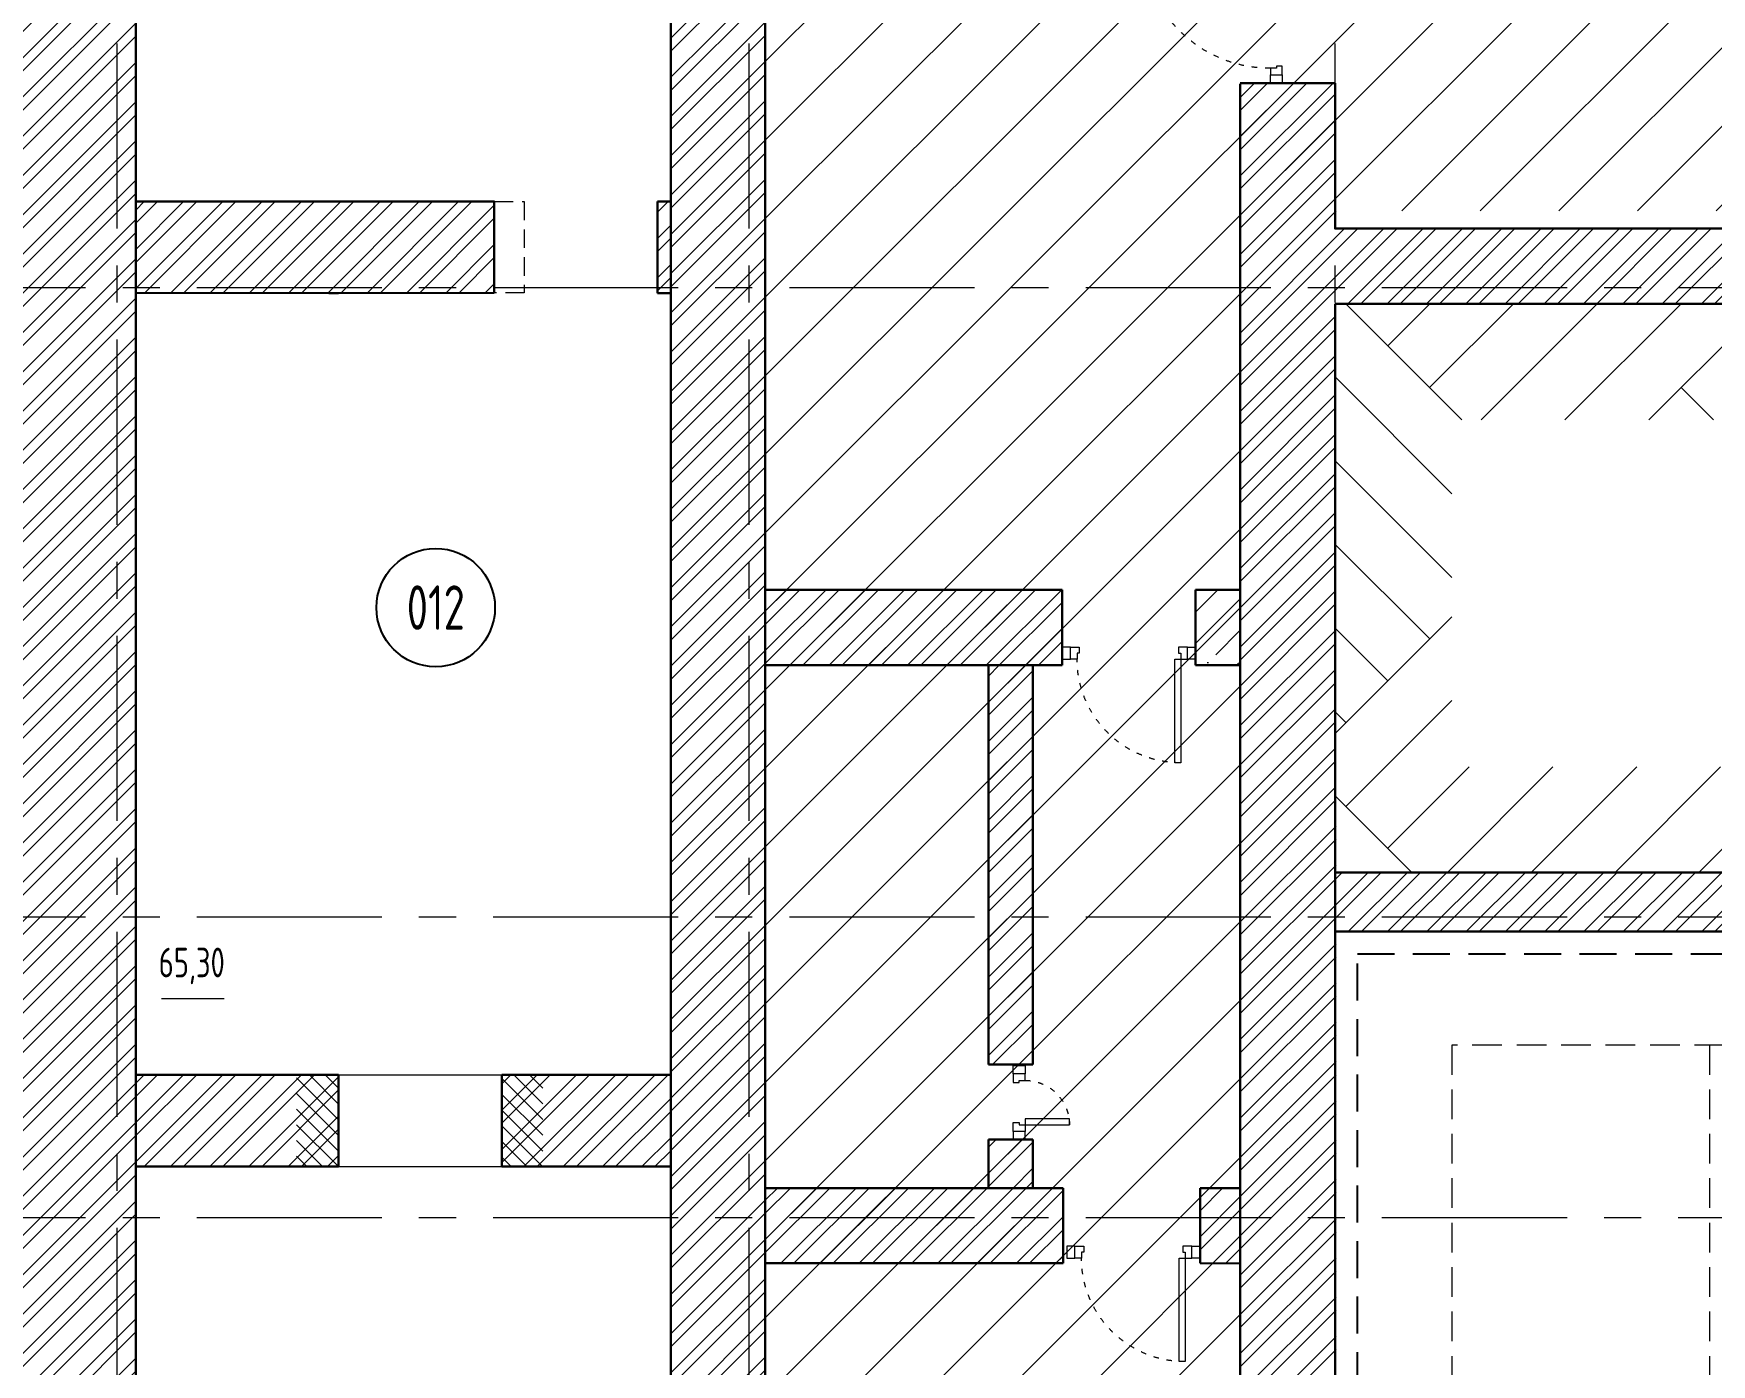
# Model space of a CAD drawing. Header units: millimetres. Extents: x -8689834 to 9419935, y -117443 to 166298.
# Drawn here: x -334407 to -323082, y 63723 to 72711 of the extents above; entities that cross this region are included whole.
import ezdxf
from ezdxf import colors
from ezdxf.entities.mleader import LeaderData, LeaderLine
from ezdxf.enums import TextEntityAlignment as Align
from ezdxf.math import Vec2, Vec3

# ---------------------------------------------------------------- set-up
doc = ezdxf.new("R2010")
doc.units = ezdxf.units.MM
doc.header["$MEASUREMENT"] = 0
for name, pattern in [('ACAD_ISO03W100', [30, 12, -18]), ('ADSK_Штриховая_ш2 п1', [3, 2, -1]), ('CENTER', [2, 1.25, -0.25, 0.25, -0.25]), ('TRATTEGGIATA', [0.75, 0.5, -0.25])]:
    doc.linetypes.add(name, pattern=pattern)
doc.layers.get('0').update_dxf_attribs({"color": 250, "lineweight": 9})
for name, color, linetype, lineweight in [('!!!_АР_перегородки блоки', 7, 'Continuous', 5), ('1 этаж тонкие линии!', 250, 'Continuous', 0), ('АР штриховка стен', 250, 'Continuous', 9), ('АР_Двери', 175, 'Continuous', 18), ('АР_Маркер экспликации', 239, 'Continuous', 13), ('АР_МосжилНии_Стены', 127, 'Continuous', 30), ('АР_Номер помещения', 1, 'Continuous', 25), ('АР_Оси', 195, 'Continuous', 9), ('АР_Отметки', 250, 'Continuous', 15), ('АР_Помещения_площадь', 19, 'Continuous', 9), ('АР_тонкая линия', 250, 'Continuous', 0), ('АР_Штриховка кирпич', 250, 'Continuous', 9), ('АР_Штриховка монолит', 250, 'Continuous', 9), ('Подвал', 250, 'Continuous', 30)]:
    doc.layers.add(name, color=color, linetype=linetype, lineweight=lineweight)
doc.layers.add('АР_Кровля дорожки', color=245, linetype='Continuous')
doc.styles.add('ISOCPEUR', font='isocpeur.ttf', dxfattribs={"width": 0.7})
doc.styles.get("Standard").update_dxf_attribs({"font": 'isocpeur.ttf', "width": 0.7})

# ---------------------------------------------------------------- blocks, each defined once
blk = doc.blocks.new('*U232')
for points in [[(-55, -80), (-55, 0), (-115, 0), (-115, -40), (-100, -40), (-100, -80), (-55, -80)], [(0, 0), (0, -80), (-55, -80), (-55, 0), (0, 0)], [(-1070, 0), (-1070, -80), (-1015, -80), (-1015, 0), (-1070, 0)], [(-1015, -80), (-1015, 0), (-955, 0), (-955, -40), (-970, -40), (-970, -80), (-1015, -80)]]:
    blk.add_lwpolyline(points)
blk.add_lwpolyline([(-100, -80), (-100, -950), (-140, -950), (-140, -80)], close=True)
at = {"linetype": 'ACAD_ISO03W100', "ltscale": 3}
blk.add_arc((-100, -80), 870, 180, 270, dxfattribs=at)
blk = doc.blocks.new('*U260')
at = {"layer": 'АР_Номер помещения', "color": 7}
blk.add_circle((-16481, -1596), 400, dxfattribs=at)
at = {"layer": 'АР_Помещения_площадь', "color": 7}
blk.add_line((-17910, -4239), (-18332, -4239), dxfattribs=at)
at = {"color": 7, "style": 'ISOCPEUR', "width": 0.7, "flags": 1}
blk.add_attdef('КАТЕГОРИЯ', (-499, -2092), '', height=250, dxfattribs=at)
at = {"layer": 'АР_Номер помещения', "color": 7, "style": 'ISOCPEUR', "width": 0.7}
blk.add_attdef('НОМЕР_ПОМЕЩЕНИЯ', text='', height=300, dxfattribs=at).set_placement((-16481, -1596), align=Align.MIDDLE_CENTER)
at = {"layer": 'АР_Помещения_площадь', "color": 7, "lineweight": 30, "width": 0.7, "flags": 104}
blk.add_attdef('ИМЯ_ПОМЕЩЕНИЯ', text='', height=100, dxfattribs=at).set_placement((158, 1217), align=Align.MIDDLE_CENTER)
at = {"layer": 'АР_Помещения_площадь', "color": 7, "style": 'ISOCPEUR', "width": 0.7}
blk.add_attdef('ПЛОЩАДЬ_ПОМЕЩЕНИЯ', text='', height=200, dxfattribs=at).set_placement((-17905, -3993), align=Align.MIDDLE_RIGHT)
blk = doc.blocks.new('*U261')
blk.add_lwpolyline([(-100, 80), (-100, 780), (-140, 780), (-140, 80)], close=True)
for points in [[(-900, 0), (-900, 80), (-845, 80), (-845, 0), (-900, 0)], [(-845, 80), (-845, 0), (-785, 0), (-785, 40), (-800, 40), (-800, 80), (-845, 80)], [(-55, 80), (-55, 0), (-115, 0), (-115, 40), (-100, 40), (-100, 80), (-55, 80)], [(0, 0), (0, 80), (-55, 80), (-55, 0), (0, 0)]]:
    blk.add_lwpolyline(points)
at = {"linetype": 'ACAD_ISO03W100', "ltscale": 3}
blk.add_arc((-100, 80), 700, 90, 180, dxfattribs=at)
blk = doc.blocks.new('*U223')
for points in [[(-500, 0), (-500, -80), (-445, -80), (-445, 0), (-500, 0)], [(-445, -80), (-445, 0), (-385, 0), (-385, -40), (-400, -40), (-400, -80), (-445, -80)], [(-55, -80), (-55, 0), (-115, 0), (-115, -40), (-100, -40), (-100, -80), (-55, -80)], [(0, 0), (0, -80), (-55, -80), (-55, 0), (0, 0)]]:
    blk.add_lwpolyline(points)
blk.add_lwpolyline([(-100, -80), (-100, -380), (-140, -380), (-140, -80)], close=True)
at = {"linetype": 'ACAD_ISO03W100', "ltscale": 3}
blk.add_arc((-100, -80), 300, 180, 270, dxfattribs=at)
blk = doc.blocks.new('_DotSmall')
at = {"color": 0, "linetype": 'ByBlock', "const_width": 0.5}
blk.add_lwpolyline([(-0.0625, 0, 1), (0.0625, 0, 1)], format="xyb", close=True, dxfattribs=at)
blk = doc.blocks.new('Подложка')
at = {"layer": '!!!_АР_перегородки блоки', "lineweight": 5, "ltscale": 100}
h = blk.add_hatch(dxfattribs=at)
h.set_pattern_fill('ANSI31', scale=3000, angle=180, style=0)
h.paths.add_polyline_path([(-327484.7, 61936.6), (-327484.7, 62094), (-326484.7, 62094), (-326484.7, 61936.6), (-326484.7, 61850.2), (-326197.5, 61850.2), (-326197.5, 71514.6), (-325612.1, 71514.6), (-295741.6, 71514.6), (-295741.6, 71680), (-295741.6, 81263.1), (-329468.3, 81263.1), (-329468.3, 61850.2), (-327484.7, 61850.2)])
at = {"layer": '1 этаж тонкие линии!', "ltscale": 100, "transparency": 33554559}
h = blk.add_hatch(dxfattribs=at)
h.set_pattern_fill('AR-PARQ1', scale=200, angle=45, style=0)
h.set_pattern_definition([(135, (0.2, -110), (-3394.113, 0), [2400, -2400]), (135, (283, 172.8), (-3394.113, 0), [2400, -2400]), (135, (565.9, 455.7), (-3394.113, 0), [2400, -2400]), (135, (848.7, 738.5), (-3394.113, 0), [2400, -2400]), (135, (1131.6, 1021.4), (-3394.113, 0), [2400, -2400]), (135, (1414.4, 1304.2), (-3394.113, 0), [2400, -2400]), (135, (1697.2, 1587), (-3394.113, 0), [2400, -2400]), (45, (-1696.9, 1587), (3394.113, 0), [2400, -2400]), (45, (-1979.7, 1870), (3394.113, 0), [2400, -2400]), (45, (-2262.6, 2152.7), (3394.113, 0), [2400, -2400]), (45, (-2545.4, 2435.6), (3394.113, 0), [2400, -2400]), (45, (-2828.2, 2718.4), (3394.113, 0), [2400, -2400]), (45, (-3111, 3001.3), (3394.113, 0), [2400, -2400]), (45, (-3394, 3284), (3394.113, 0), [2400, -2400])])
h.paths.add_polyline_path([(-299206.8, 70885.7), (-325621.8, 70885.7), (-325621.8, 67045.7), (-299206.8, 67045.7)])
h.paths.add_polyline_path([(-299975.8, 70101.9), (-299977.8, 67758), (-324834.8, 67758), (-324832.9, 70101.9)], flags=16)
at = {"layer": 'АР штриховка стен', "ltscale": 100}
h = blk.add_hatch(dxfattribs=at)
h.set_pattern_fill('ANSI31', scale=600, angle=-90)
h.set_pattern_definition([(315, (-242859.06, 912661.62), (53.0330086, 53.0330086), [])])
h.paths.add_polyline_path([(-331246.5, 65059.3), (-331246.5, 65678.8), (-330970.2, 65678.8), (-330969.8, 65059.6)])
h.paths.add_polyline_path([(-332631.9, 65059.5), (-332631.9, 65679), (-332347.9, 65678.8), (-332347.9, 65059.5)])
at = {"layer": 'АР_Штриховка кирпич', "ltscale": 100}
h = blk.add_hatch(dxfattribs=at)
h.set_pattern_fill('ANSI32', scale=500)
h.paths.add_polyline_path([(-333716.9, 82685.7), (-334136.7, 82685.7), (-334136.7, 62094), (-333716.8, 62094)])
h.paths.add_polyline_path([(-334136.7, 82685.7), (-334484.7, 82685.7), (-334484.7, 62094), (-334136.7, 62094)])
h = blk.add_hatch(dxfattribs=at)
h.set_pattern_fill('ANSI32', scale=500)
h.paths.add_polyline_path([(-330107.2, 62334), (-330107, 75293.5), (-329468.1, 75293.5), (-329468.3, 62094), (-330106.8, 62094), (-330106.8, 62334)])
h = blk.add_hatch(dxfattribs=at)
h.set_pattern_fill('ANSI32', scale=500)
h.paths.add_polyline_path([(-325621.9, 72376.5), (-326262.9, 72376.5), (-326262.2, 70995.7), (-325615.6, 70995.7), (-325615.6, 71514.8), (-325621.2, 71514.8)])
h.paths.add_polyline_path([(-321160.6, 71394.1), (-325615.6, 71394.1), (-325615.6, 70995.7), (-321166.3, 70885.7)])
h.paths.add_polyline_path([(-321166.3, 70885.7), (-325615.6, 70995.7), (-325615.6, 61476.5), (-325615.6, 66645.7), (-299206.8, 66645.7), (-299194.3, 67045.7), (-325615.6, 67045.7), (-325621.8, 70885.7), (-321160.6, 70885.7)])
h.paths.add_polyline_path([(-295715.3, 71393.9), (-314071.8, 71394), (-317825.5, 71394.1), (-317828.5, 72245.9), (-318274.1, 72245.9), (-318274.1, 71394.1), (-321160.6, 71394.1), (-321166.3, 70885.7), (-295715.3, 70995.7)])
h.paths.add_polyline_path([(-318274.1, 71394.1), (-317841.8, 71394.1)], flags=16)
h.paths.add_polyline_path([(-295715.3, 70999), (-321166.3, 70885.7), (-295715.3, 70891)], flags=17)
h.paths.add_polyline_path([(-327484.7, 61455.7), (-327484.7, 62093.9), (-331276, 62093.7), (-331277.6, 61455.4), (-325615.6, 61455.7), (-325615.6, 70995.7), (-326256.7, 70995.7), (-326255.1, 62094), (-326484.7, 62094), (-326484.7, 61455.7)])
h = blk.add_hatch(dxfattribs=at)
h.set_pattern_fill('ANSI32', scale=500)
h.set_pattern_definition([(45, (0, 5897.26), (-132.58252, 132.58252), []), (45, (88.39, 5897.26), (-132.58252, 132.58252), [])])
h.paths.add_polyline_path([(-331297.3, 71576), (-333716.8, 71576), (-333716.8, 70956.7), (-331297.3, 70959.2)])
h.paths.add_polyline_path([(-330106.8, 71576), (-330195.9, 71576.2), (-330195.9, 70956.9), (-330106.8, 70956.7)])
h = blk.add_hatch(dxfattribs=at)
h.set_pattern_fill('ANSI32', scale=500)
h.paths.add_polyline_path([(-329471.8, 68954.6), (-327463.8, 68954.5), (-327463.8, 68444.6), (-329468.3, 68444.6)])
h = blk.add_hatch(dxfattribs=at)
h.set_pattern_fill('ANSI32', scale=500)
h.paths.add_polyline_path([(-327963.6, 68444.6), (-327661.7, 68444.6), (-327661.9, 65747.8), (-327963.4, 65747.8)])
h = blk.add_hatch(dxfattribs=at)
h.set_pattern_fill('ANSI32', scale=500)
h.paths.add_polyline_path([(-332347.9, 65678.8), (-333716.8, 65678.8), (-333716.8, 65059.5), (-332347.9, 65059.5)])
h.paths.add_polyline_path([(-330106.8, 65678.8), (-331246.5, 65678.8), (-331246.5, 65059.5), (-330106.8, 65059.5)])
h = blk.add_hatch(dxfattribs=at)
h.set_pattern_fill('ANSI32', scale=500)
h.paths.add_polyline_path([(-327963.6, 65241.2), (-327661.7, 65241.2), (-327661.1, 64914.4), (-327962.6, 64914.4)])
h = blk.add_hatch(dxfattribs=at)
h.set_pattern_fill('ANSI32', scale=500)
h.paths.add_polyline_path([(-327458.8, 64914.4), (-329468.3, 64914.4), (-329468.4, 64406.1), (-327458.8, 64406.1)])
h.paths.add_polyline_path([(-326262.1, 64913.9), (-326534, 64913.9), (-326534.1, 64405.9), (-326262.2, 64405.9)])
at = {"layer": 'АР_Штриховка монолит', "ltscale": 300}
h = blk.add_hatch(dxfattribs=at)
h.set_pattern_fill('ANSI35', scale=1200)
h.set_pattern_definition([(45, (16218.3, -7798.38), (-212.13203, 212.13203), []), (45, (16430.42, -7798.38), (-212.13203, 212.13203), [375, -75, 0, -75])])
h.paths.add_polyline_path([(-326565.5, 68954.5), (-326263.7, 68954.5), (-326260.6, 68444.6), (-326562.1, 68444.5)])
at = {"color": 7, "linetype": 'TRATTEGGIATA', "ltscale": 500}
for p, q in [((-325472, 61305.7), (-325472, 66495.7)), ((-325472, 66495.7), (-299356.8, 66495.7))]:
    blk.add_line(p, q, dxfattribs=at)
at = {"layer": 'АР_МосжилНии_Стены', "color": 7, "ltscale": 100}
for p, q in [((-333716.8, 71576), (-331295.9, 71576.3)), ((-330106.8, 71576), (-330195.9, 71576)), ((-330195.9, 71576), (-330195.9, 70957.6)), ((-331297.3, 71575.5), (-331297.3, 70959.2)), ((-331297.3, 70959.2), (-333716.9, 70958.1)), ((-332347.9, 70957), (-332413.4, 70957)), ((-330195.9, 70957.6), (-330106.8, 70957.6)), ((-325621.8, 67045.7), (-325621.8, 70885.7)), ((-325621.8, 70885.7), (-299206.8, 70885.7)), ((-327463.8, 68954.6), (-327463.8, 68444.6)), ((-326563.8, 68954.4), (-326563.8, 68444.6)), ((-299206.8, 67045.7), (-325621.8, 67045.7)), ((-332347.9, 65678.8), (-333716.8, 65678.8)), ((-332347.9, 65678.8), (-332413.4, 65678.8)), ((-332347.9, 65678.8), (-332347.9, 65059.5)), ((-330106.8, 65678.8), (-331246.5, 65678.8)), ((-331246.5, 65678.8), (-331246.5, 65059.5)), ((-332350.2, 65059.5), (-333716.8, 65059.5)), ((-332347.9, 65059.5), (-332413.4, 65059.5)), ((-330106.8, 65059.5), (-331246.5, 65059.5)), ((-329468.3, 64914.4), (-327458.8, 64914.4)), ((-327458.8, 64914.4), (-327458.8, 64406)), ((-326262.2, 64913.9), (-326534, 64913.9)), ((-326534, 64913.9), (-326534, 64406)), ((-327458.8, 64406), (-329468.3, 64406)), ((-326534, 64406), (-326262.2, 64405.5))]:
    blk.add_line(p, q, dxfattribs=at)
for points in [[(-333716.8, 62094), (-333716.8, 62094), (-333716.8, 82051.5)], [(-330106.8, 75293.5), (-330106.8, 62099.4)], [(-330106.8, 75293.5), (-329468.3, 75293.5), (-329468.3, 62094)], [(-295715.3, 74654), (-295715.3, 71393.9), (-325621.8, 71394.1), (-325622.2, 72376.5)], [(-326262.6, 72376.5), (-325622.2, 72376.5)], [(-326262.2, 62094), (-326262.6, 72372.8)], [(-329468.3, 68954.6), (-327463.8, 68954.6)], [(-326563.8, 68954.4), (-326262.2, 68954.4)], [(-327962.6, 65747.8), (-327962.6, 68444.6), (-329468.3, 68444.6)], [(-327962.6, 68444.6), (-327463.8, 68444.6)], [(-327662.6, 68444.6), (-327662.6, 65747.8)], [(-326563.8, 68444.6), (-326262.2, 68444.6)], [(-326484.7, 61455.7), (-325621.8, 61455.7), (-325621.8, 67045.7), (-325621.8, 67045.7)], [(-312596.8, 66645.7), (-312596.8, 66645.7), (-325621.8, 66645.7)], [(-327962.6, 65747.8), (-327662.6, 65747.8)], [(-327962.6, 65241.2), (-327962.6, 64914.4)], [(-327662.6, 65241.2), (-327962.6, 65241.2)], [(-327662.6, 65241.2), (-327662.6, 64914.4)]]:
    blk.add_lwpolyline(points, dxfattribs=at)
at = {"layer": 'АР_Оси', "color": 7, "linetype": 'CENTER', "ltscale": 1000}
for p, q in [((-329577, 53394.4), (-329577, 87701.9)), ((-325622, 53394.4), (-325622, 87701.9)), ((-333842, 53394.4), (-333842, 82776.9)), ((-359305.8, 70995.7), (-275708.6, 70995.7)), ((-359305.8, 66745.7), (-275708.6, 66745.7)), ((-359305.8, 64715.7), (-275708.6, 64715.7))]:
    blk.add_line(p, q, dxfattribs=at)
at = {"layer": 'АР_тонкая линия', "color": 7, "linetype": 'ADSK_Штриховая_ш2 п1', "ltscale": 100}
for p, q in [((-319096.3, 65880), (-324834.3, 65880)), ((-324834.3, 65879.8), (-324834.3, 63099.8)), ((-323095.9, 65879.8), (-323095.9, 63101.6))]:
    blk.add_line(p, q, dxfattribs=at)
at = {"layer": 'Подвал', "color": 7, "linetype": 'TRATTEGGIATA', "lineweight": 13, "ltscale": 250}
for p, q in [((-331295.9, 71576), (-331095.9, 71576)), ((-331095.9, 71576), (-331095.9, 70959.2)), ((-331095.9, 70959.2), (-331297.3, 70959.2))]:
    blk.add_line(p, q, dxfattribs=at)
at = {"layer": 'Подвал', "color": 7, "lineweight": 13, "ltscale": 250}
for p, q in [((-332347.9, 65678.8), (-331246.5, 65678.8)), ((-332347.9, 65059.5), (-331246.5, 65059.5))]:
    blk.add_line(p, q, dxfattribs=at)
at = {"layer": 'АР_Двери', "color": 7, "xscale": -1}
for name, p, rotation in [('*U232', (-325978.5, 73446.5), 270), ('*U261', (-326563.8, 68566.3), 180), ('*U223', (-327795.2, 65241.2), 90), ('*U261', (-326534, 64521.6), 180)]:
    blk.add_blockref(name, p, dxfattribs=dict(at, rotation=rotation))
at = {"layer": 'АР_Маркер экспликации', "color": 7}
ref = blk.add_blockref('*U260', (-315211.8, 70430.2), dxfattribs=at)
ref.add_attrib('НОМЕР_ПОМЕЩЕНИЯ', '012', dxfattribs={"layer": 'АР_Номер помещения', "color": 7, "height": 300, "style": 'ISOCPEUR', "width": 0.7}).set_placement((-331692.4, 68834.5), align=Align.MIDDLE_CENTER)
ref.add_attrib('ПЛОЩАДЬ_ПОМЕЩЕНИЯ', '65,30', dxfattribs={"layer": 'АР_Помещения_площадь', "color": 7, "height": 200, "style": 'ISOCPEUR', "width": 0.7}).set_placement((-333116.6, 66437.5), align=Align.MIDDLE_RIGHT)
at = {"layer": 'АР_Отметки', "color": 7}
ml = blk.add_multileader_mtext('Standard', dxfattribs=at)
ml.set_content('{\\W0.8;-2,430}', color=7, style='ISOCPEUR')
ml.set_leader_properties(color=256, linetype='Continuous', lineweight=-1)
ml.set_arrow_properties(name='DOTSMALL')
ml.build(insert=Vec2(0, 0))
ml.multileader.update_dxf_attribs({"has_text_frame": 1, "text_left_attachment_type": 4, "text_right_attachment_type": 4, "dogleg_length": 100, "arrow_head_size": 180})
ctx = ml.context
ctx.base_point, ctx.char_height, ctx.arrow_head_size, ctx.landing_gap_size, ctx.plane_origin = Vec3(-336711.9, 117132.7), 250, 180, 50, Vec3(-335659.2, 115477.5)
ctx.left_attachment, ctx.right_attachment = 4, 4
notes = []
notes.append((ctx, [(0, (0, 0, 0), (0, 0), (1, 0), 1, [])]))
ctx.mtext.insert, ctx.mtext.width, ctx.mtext.line_spacing_style, ctx.mtext.flow_direction = Vec3(-336661.9, 117466), 852.697, 2, 5
ml = blk.add_multileader_mtext('Standard', dxfattribs=at)
ml.set_content('{\\W0.8;-2,730}', color=7, style='ISOCPEUR')
ml.set_leader_properties(color=256, linetype='Continuous', lineweight=-1)
ml.set_arrow_properties(name='DOTSMALL')
ml.build(insert=Vec2(0, 0))
ml.multileader.update_dxf_attribs({"has_text_frame": 1, "text_left_attachment_type": 4, "text_right_attachment_type": 4, "dogleg_length": 100, "arrow_head_size": 180})
ctx = ml.context
ctx.base_point, ctx.char_height, ctx.arrow_head_size, ctx.landing_gap_size, ctx.plane_origin = Vec3(-346371.4, 101933.6), 250, 180, 50, Vec3(-346327.7, 100655.5)
ctx.left_attachment, ctx.right_attachment = 4, 4
notes.append((ctx, [(0, (0, 0, 0), (0, 0), (1, 0), 1, [])]))
ctx.mtext.insert, ctx.mtext.width, ctx.mtext.defined_height, ctx.mtext.line_spacing_style, ctx.mtext.flow_direction = Vec3(-346321.4, 102266.9), 769.989, 343.9, 2, 5
ml = blk.add_multileader_mtext('Standard', dxfattribs=at)
ml.set_content('{\\W0.8;-2,730}', color=7, style='ISOCPEUR')
ml.set_leader_properties(color=256, linetype='Continuous', lineweight=-1)
ml.set_arrow_properties(name='DOTSMALL')
ml.build(insert=Vec2(0, 0))
ml.multileader.update_dxf_attribs({"has_text_frame": 1, "text_left_attachment_type": 4, "text_right_attachment_type": 4, "dogleg_length": 100, "arrow_head_size": 180})
ctx = ml.context
ctx.base_point, ctx.char_height, ctx.arrow_head_size, ctx.landing_gap_size, ctx.plane_origin = Vec3(-343122.5, 91149.4), 250, 180, 50, Vec3(-347781, 87297.1)
ctx.left_attachment, ctx.right_attachment = 4, 4
notes.append((ctx, [(0, (0, 0, 0), (0, 0), (1, 0), 1, [])]))
ctx.mtext.insert, ctx.mtext.width, ctx.mtext.defined_height, ctx.mtext.line_spacing_style, ctx.mtext.flow_direction = Vec3(-343072.5, 91482.7), 769.989, 343.9, 2, 5
ml = blk.add_multileader_mtext('Standard', dxfattribs=at)
ml.set_content('{\\W0.8;-2,430}', color=7, style='ISOCPEUR')
ml.set_leader_properties(color=256, linetype='Continuous', lineweight=-1)
ml.set_arrow_properties(name='DOTSMALL')
ml.build(insert=Vec2(0, 0))
ml.multileader.update_dxf_attribs({"has_text_frame": 1, "text_left_attachment_type": 4, "text_right_attachment_type": 4, "dogleg_length": 100, "arrow_head_size": 180})
ctx = ml.context
ctx.base_point, ctx.char_height, ctx.arrow_head_size, ctx.landing_gap_size, ctx.plane_origin = Vec3(-334177.8, 87942.7), 250, 180, 50, Vec3(-333125.1, 86287.5)
ctx.left_attachment, ctx.right_attachment = 4, 4
notes.append((ctx, [(0, (0, 0, 0), (0, 0), (1, 0), 1, [])]))
ctx.mtext.insert, ctx.mtext.width, ctx.mtext.line_spacing_style, ctx.mtext.flow_direction = Vec3(-334127.8, 88276.1), 852.697, 2, 5
for ctx, leaders in notes:
    for number, flags, end, landing, length, lines in leaders:
        leader = LeaderData()
        leader.index, (leader.has_last_leader_line, leader.has_dogleg_vector, leader.attachment_direction) = number, flags
        leader.last_leader_point, leader.dogleg_vector, leader.dogleg_length = Vec3(end), Vec3(landing), length
        for number, points, colour, breaks in lines:
            line = LeaderLine()
            line.index, line.vertices, line.color, line.breaks = number, Vec3.list(points), colors.encode_raw_color(colour), breaks
            leader.lines.append(line)
        ctx.leaders.append(leader)

msp = doc.modelspace()

# ---------------------------------------------------------------- block references
at = {"layer": 'АР_Кровля дорожки', "color": 7}
msp.add_blockref('Подложка', (0, 0), dxfattribs=at)

doc.saveas('drawing.dxf')
